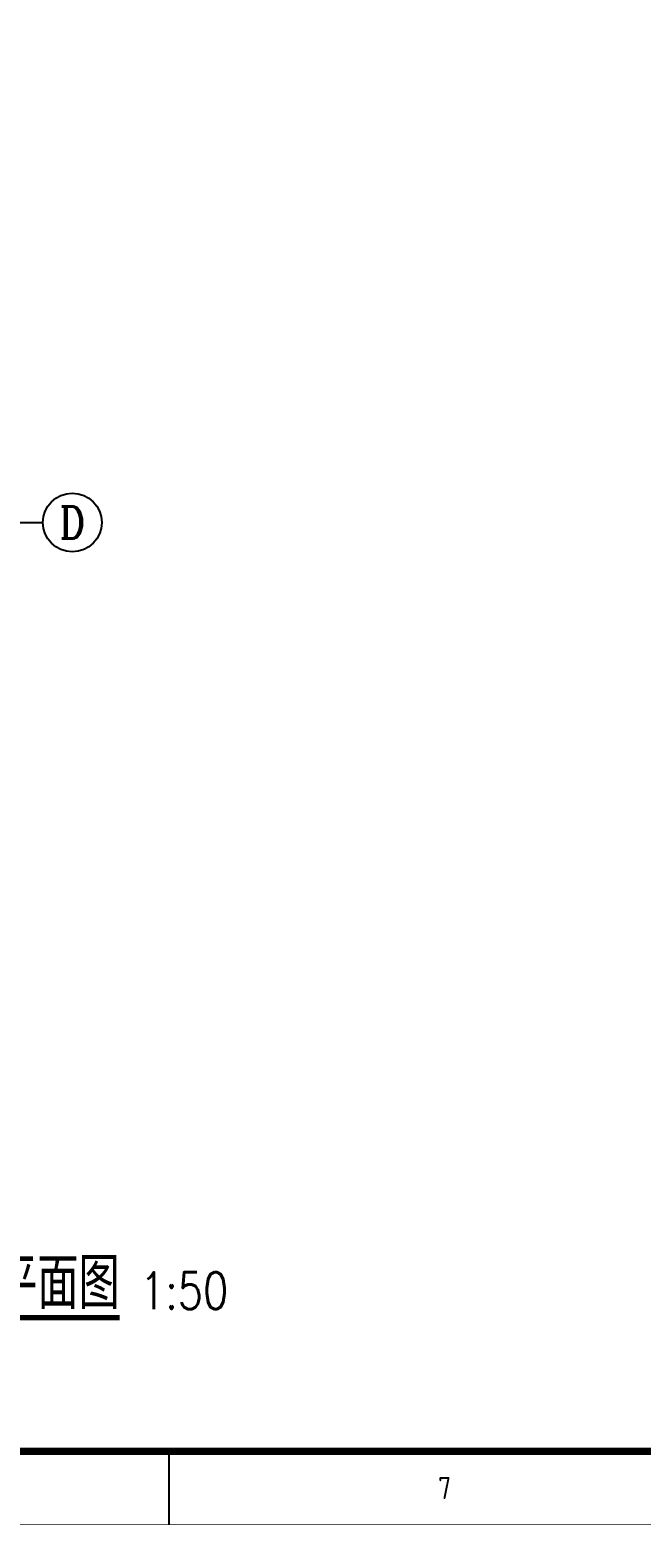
# Model space of a CAD drawing. Extents: x -59142 to 322364, y -122476 to 91021.
# Drawn here: x 161948 to 166109, y -67598 to -57418 of the extents above; entities that cross this region are included whole.
import ezdxf
from ezdxf.enums import TextEntityAlignment as Align

# ---------------------------------------------------------------- set-up
doc = ezdxf.new("R2010")
doc.units = 0
doc.header["$LTSCALE"] = 1000
doc.header["$MEASUREMENT"] = 0
for name, color, linetype in [('AXIS', 3, 'Continuous'), ('AXIS_TEXT', 7, 'Continuous'), ('DIM_SYMB', 3, 'Continuous'), ('PUB_TEXT', 7, 'Continuous')]:
    doc.layers.add(name, color=color, linetype=linetype)
doc.styles.add('_TCH_AXIS', font='COMPLEX', dxfattribs={"bigfont": 'GBCBIG'})
doc.styles.add('COMPLEX', font='COMPLEX')
doc.styles.add('HZTXT', font='geditxt.shx', dxfattribs={"width": 0.8, "bigfont": 'hztxt1.shx'})
doc.styles.get("Standard").update_dxf_attribs({"font": 'gbenor.shx', "bigfont": 'gbcbig.shx'})
doc.styles.add('TK', font='GEDITXT.SHX', dxfattribs={"width": 0.85, "height": 3.5, "bigfont": 'DXT.SHX'})

# ---------------------------------------------------------------- blocks, each defined once
blk = doc.blocks.new('GEDI_WK_A11')
at = {"color": 3}
blk.add_line((450, 0), (450, 10), dxfattribs=at)
for points, const_width in [([(0, 0), (1050, 0), (1050, 594), (0, 594)], 0.1), ([(25, 10), (1040, 10), (1040, 584), (25, 584)], 1)]:
    blk.add_lwpolyline(points, close=True, dxfattribs=dict(at, const_width=const_width))
blk.add_text('7', height=3, dxfattribs=at).set_placement((487.5, 5), align=Align.MIDDLE)
blk = doc.blocks.new('A$C024A6866')
blk.add_blockref('GEDI_WK_A11', (0, 0))
at = {"style": 'TK', "width": 0.85}
for tag, height, p in [('PROJECTNAME', 4.75, (985, 44)), ('PHASE', 4, (1027, 44)), ('DRAWINGNAME', 4.75, (995, 31))]:
    blk.add_attdef(tag, text='', height=height, dxfattribs=at).set_placement(p, align=Align.MIDDLE_CENTER)
for tag, p, height in [('APPROVE', (872, 32.75), 3.5), ('DESIGN', (917, 32.75), 3.5), ('REVIEW1', (872, 25.75), 3.5), ('DRAW', (917, 25.75), 3.5), ('DRAWINGNUMBER', (967, 18.5), 4), ('REVIEW2', (872, 18.75), 3.5), ('PROPORTION', (917, 18.75), 3.5), ('CHECK', (872, 11.75), 3.5), ('DATE', (917, 11.75), 3.5), ('VERSION', (1033, 11.75), 3.5)]:
    blk.add_attdef(tag, p, '', height=height, dxfattribs=at)
blk = doc.blocks.new('sgdsg')
at = {"xscale": 50, "yscale": 50, "zscale": 50}
blk.add_blockref('A$C024A6866', (-52500, 0), dxfattribs=at)
blk = doc.blocks.new('_AXISO')
blk.add_circle((0, 0), 0.5)
at = {"layer": 'AXIS_TEXT', "style": 'COMPLEX', "width": 1.041667}
blk.add_attdef('A', text='', height=0.56, dxfattribs=at).set_placement((-0.25, -0.28), (0.25, -0.28), align=Align.FIT)

msp = doc.modelspace()

# ---------------------------------------------------------------- linework, layer by layer
at = {"layer": 'AXIS'}
msp.add_line((160396, -60772.2), (162037, -60772.2), dxfattribs=at)
at = {"layer": 'DIM_SYMB', "const_width": 35}
msp.add_lwpolyline([(160356.1, -66186.2), (162558.2, -66186.2)], dxfattribs=at)

# ---------------------------------------------------------------- block references
msp.add_blockref('sgdsg', (192896.5, -67596))
at = {"layer": 'AXIS'}
ref = msp.add_blockref('_AXISO', (162237, -60772.2), dxfattribs=dict(at, xscale=400, yscale=400, zscale=400))
ref.add_attrib('A', 'D', dxfattribs={"layer": 'AXIS_TEXT', "height": 217.6, "style": '_TCH_AXIS'}).set_placement((162148.9, -60881), (162325.1, -60881), align=Align.FIT)

# ---------------------------------------------------------------- texts
at = {"layer": 'PUB_TEXT', "style": 'HZTXT', "width": 0.8}
for s, height, p in [('层平面图', 350, (161438.8, -66127.2)), ('1:50', 250, (162698.2, -66127.2))]:
    msp.add_text(s, height=height, dxfattribs=at).set_placement(p)

doc.saveas('drawing.dxf')
